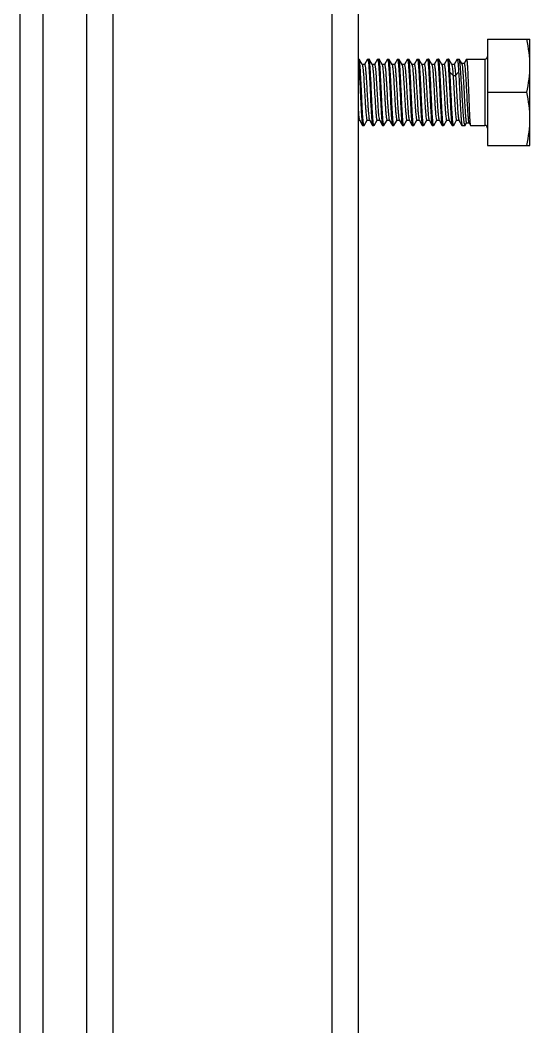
# Model space of a CAD drawing. Extents: x 27938 to 1507990, y 110129 to 923079.
# Drawn here: x 639897 to 640582, y 366981 to 368331 of the extents above; entities that cross this region are included whole.
import ezdxf

# ---------------------------------------------------------------- set-up
doc = ezdxf.new("R2010")
doc.units = 0
doc.header["$LTSCALE"] = 1000
doc.header["$MEASUREMENT"] = 0

msp = doc.modelspace()

# ---------------------------------------------------------------- linework, layer by layer
at = {"linetype": 'Continuous'}
for p, q in [((639897.5, 366000.4), (639897.5, 369014.1)), ((639928.6, 366583.6), (639928.6, 368882.5)), ((639986.5, 368698.5), (639986.5, 365738.8)), ((640022.1, 368698.5), (640022.1, 365738.8)), ((640315.7, 368698.5), (640315.7, 365738.8)), ((640351.3, 368698.5), (640351.3, 365738.8)), ((640524.8, 368305.3), (640524.8, 368162.9)), ((640524.8, 368305.3), (640581.7, 368305.3)), ((640581.7, 368162.9), (640581.7, 368305.3)), ((640351.3, 368278.6), (640352.4, 368278.6)), ((640352.6, 368278.5), (640352.4, 368278.6)), ((640356.7, 368271.2), (640352.6, 368278.5)), ((640359.9, 368271.4), (640356.6, 368271.4)), ((640356.7, 368271.2), (640356.9, 368271)), ((640363.9, 368278.5), (640359.8, 368271.4)), ((640363.9, 368278.5), (640364.1, 368278.6)), ((640364.1, 368278.6), (640365.7, 368278.6)), ((640365.9, 368278.5), (640365.7, 368278.6)), ((640370.1, 368271.2), (640365.9, 368278.5)), ((640373.2, 368271.4), (640370, 368271.4)), ((640377.2, 368278.5), (640373.1, 368271.4)), ((640377.2, 368278.5), (640377.4, 368278.6)), ((640377.4, 368278.6), (640379.1, 368278.6)), ((640379.2, 368278.5), (640379.1, 368278.6)), ((640383.4, 368271.2), (640379.2, 368278.5)), ((640386.6, 368271.4), (640383.3, 368271.4)), ((640383.4, 368271.2), (640383.5, 368271)), ((640390.6, 368278.5), (640386.5, 368271.4)), ((640390.6, 368278.5), (640390.7, 368278.6)), ((640390.7, 368278.6), (640392.4, 368278.6)), ((640392.6, 368278.5), (640392.4, 368278.6)), ((640396.8, 368271.2), (640392.6, 368278.5)), ((640399.9, 368271.4), (640396.7, 368271.4)), ((640396.8, 368271.2), (640396.9, 368271)), ((640403.9, 368278.5), (640399.8, 368271.4)), ((640403.9, 368278.5), (640404.1, 368278.6)), ((640404.1, 368278.6), (640405.8, 368278.6)), ((640405.9, 368278.5), (640405.8, 368278.6)), ((640410.1, 368271.2), (640405.9, 368278.5)), ((640413.3, 368271.4), (640410, 368271.4)), ((640410.1, 368271.2), (640410.2, 368271)), ((640417.3, 368278.5), (640413.2, 368271.4)), ((640417.3, 368278.5), (640417.4, 368278.6)), ((640417.4, 368278.6), (640419.1, 368278.6)), ((640423.5, 368271.2), (640419.3, 368278.5)), ((640426.6, 368271.4), (640423.4, 368271.4)), ((640430.6, 368278.5), (640426.5, 368271.4)), ((640430.6, 368278.5), (640430.8, 368278.6)), ((640430.8, 368278.6), (640432.5, 368278.6)), ((640432.6, 368278.5), (640432.5, 368278.6)), ((640436.8, 368271.2), (640432.6, 368278.5)), ((640440, 368271.4), (640436.7, 368271.4)), ((640436.8, 368271.2), (640436.9, 368271)), ((640444, 368278.5), (640439.8, 368271.4)), ((640444, 368278.5), (640444.1, 368278.6)), ((640444.1, 368278.6), (640445.8, 368278.6)), ((640446, 368278.5), (640445.8, 368278.6)), ((640450.2, 368271.2), (640446, 368278.5)), ((640453.3, 368271.4), (640450.1, 368271.4)), ((640450.2, 368271.2), (640450.3, 368271.1)), ((640457.3, 368278.5), (640453.2, 368271.4)), ((640457.3, 368278.5), (640457.5, 368278.6)), ((640457.5, 368278.6), (640459.1, 368278.6)), ((640459.3, 368278.5), (640459.1, 368278.6)), ((640463.5, 368271.2), (640459.3, 368278.5)), ((640466.6, 368271.4), (640463.4, 368271.4)), ((640463.5, 368271.2), (640463.6, 368271.1)), ((640470.6, 368278.5), (640466.5, 368271.4)), ((640470.6, 368278.5), (640470.8, 368278.6)), ((640470.8, 368278.6), (640472.5, 368278.6)), ((640476.9, 368271.2), (640472.7, 368278.5)), ((640480, 368271.4), (640476.8, 368271.4)), ((640484, 368278.5), (640479.9, 368271.4)), ((640484, 368278.5), (640484.2, 368278.6)), ((640484.2, 368278.6), (640486.7, 368278.6)), ((640486.9, 368278.4), (640486.7, 368278.6)), ((640490.2, 368272.7), (640486.9, 368278.4)), ((640493.4, 368272.9), (640490.1, 368272.9)), ((640496.5, 368278.5), (640493.3, 368272.9)), ((640496.5, 368278.5), (640496.7, 368278.6)), ((640496.7, 368278.6), (640521.2, 368278.6)), ((640521.2, 368278.6), (640521.2, 368189.6)), ((640474.4, 368261.1), (640478.6, 368256.7)), ((640478.6, 368256.7), (640481.9, 368256.7)), ((640481.9, 368256.7), (640486.1, 368261.1)), ((640422.4, 368234.1), (640422.3, 368236.5)), ((640434, 368236.5), (640434.1, 368234.1)), ((640524.8, 368234.1), (640577.7, 368234.1)), ((640351.3, 368196.8), (640353.1, 368196.8)), ((640353, 368197), (640357.2, 368189.8)), ((640357.2, 368189.8), (640357.4, 368189.6)), ((640357.4, 368189.6), (640359.1, 368189.6)), ((640359.2, 368189.8), (640359.1, 368189.6)), ((640359.2, 368189.8), (640363.3, 368196.8)), ((640363.2, 368196.8), (640366.4, 368196.8)), ((640366.3, 368197), (640370.6, 368189.8)), ((640370.6, 368189.8), (640370.7, 368189.6)), ((640370.7, 368189.6), (640372.4, 368189.6)), ((640372.6, 368189.8), (640372.4, 368189.6)), ((640372.6, 368189.8), (640376.7, 368196.8)), ((640376.6, 368196.8), (640379.8, 368196.8)), ((640379.7, 368197), (640383.9, 368189.8)), ((640383.9, 368189.8), (640384.1, 368189.6)), ((640384.1, 368189.6), (640385.7, 368189.6)), ((640385.9, 368189.8), (640385.7, 368189.6)), ((640385.9, 368189.8), (640390, 368196.8)), ((640389.9, 368196.8), (640393.1, 368196.8)), ((640393, 368197), (640397.2, 368189.8)), ((640397.2, 368189.8), (640397.4, 368189.6)), ((640397.4, 368189.6), (640399.1, 368189.6)), ((640399.3, 368189.8), (640399.1, 368189.6)), ((640399.3, 368189.8), (640403.4, 368196.8)), ((640403.3, 368196.8), (640406.5, 368196.8)), ((640406.4, 368197), (640410.6, 368189.8)), ((640410.6, 368189.8), (640410.8, 368189.6)), ((640410.8, 368189.6), (640412.4, 368189.6)), ((640412.6, 368189.8), (640412.4, 368189.6)), ((640412.6, 368189.8), (640416.7, 368196.8)), ((640416.6, 368196.8), (640419.8, 368196.8)), ((640419.7, 368197), (640423.9, 368189.8)), ((640423.9, 368189.8), (640424.1, 368189.6)), ((640424.1, 368189.6), (640425.8, 368189.6)), ((640426, 368189.8), (640425.8, 368189.6)), ((640426, 368189.8), (640430, 368196.8)), ((640429.9, 368196.8), (640433.2, 368196.8)), ((640433.1, 368197), (640437.3, 368189.8)), ((640437.3, 368189.8), (640437.5, 368189.6)), ((640437.5, 368189.6), (640439.1, 368189.6)), ((640439.3, 368189.8), (640439.1, 368189.6)), ((640439.3, 368189.8), (640443.4, 368196.8)), ((640443.3, 368196.8), (640446.5, 368196.8)), ((640446.4, 368197), (640450.6, 368189.8)), ((640450.6, 368189.8), (640450.8, 368189.6)), ((640450.8, 368189.6), (640452.5, 368189.6)), ((640452.6, 368189.8), (640452.5, 368189.6)), ((640452.6, 368189.8), (640456.7, 368196.8)), ((640456.6, 368196.8), (640459.9, 368196.8)), ((640459.8, 368197), (640464, 368189.8)), ((640464, 368189.8), (640464.1, 368189.6)), ((640464.1, 368189.6), (640465.8, 368189.6)), ((640466, 368189.8), (640465.8, 368189.6)), ((640466, 368189.8), (640470.1, 368196.8)), ((640470, 368196.8), (640473.2, 368196.8)), ((640473.1, 368197), (640477.3, 368189.8)), ((640477.3, 368189.8), (640477.5, 368189.6)), ((640477.5, 368189.6), (640479.3, 368189.6)), ((640479.5, 368189.8), (640479.3, 368189.6)), ((640479.5, 368189.8), (640483.4, 368196.6)), ((640483.3, 368196.6), (640486.6, 368196.6)), ((640486.5, 368196.8), (640490.5, 368189.8)), ((640490.5, 368189.8), (640490.7, 368189.6)), ((640490.7, 368189.6), (640494.7, 368189.6)), ((640495, 368189.9), (640494.7, 368189.6)), ((640495, 368189.9), (640496.8, 368193)), ((640496.7, 368193), (640500, 368193)), ((640499.9, 368193.2), (640500, 368193)), ((640500, 368193), (640501.9, 368189.7)), ((640501.9, 368189.7), (640502, 368189.6)), ((640502, 368189.6), (640521.2, 368189.6)), ((640524.8, 368162.9), (640581.7, 368162.9))]:
    msp.add_line(p, q, dxfattribs=at)
for centre, start, end in [((640521.2, 368282.2), 270, 0), ((640521.2, 368186.1), 0, 90)]:
    msp.add_arc(centre, 3.56, start, end, dxfattribs=at)
for points in [[(640581.7, 368269.7), (640581.7, 368281.7), (640580.2, 368293.6), (640577.7, 368305.3)], [(640577.7, 368234.1), (640580.2, 368245.8), (640581.7, 368257.8), (640581.7, 368269.7)], [(640581.7, 368198.5), (640581.7, 368210.5), (640580.2, 368222.4), (640577.7, 368234.1)], [(640577.7, 368162.9), (640580.2, 368174.6), (640581.7, 368186.6), (640581.7, 368198.5)]]:
    msp.add_open_spline(points, degree=3, dxfattribs=at)
for points, knots in [([(640351.3, 368277.1), (640351.6, 368275.1), (640352.1, 368269.8), (640352.7, 368260.2), (640353.4, 368247.9), (640353.8, 368238.9), (640354, 368234.1)], [0, 0, 0, 0, 0.140058, 0.370691, 0.667791, 1, 1, 1, 1]), ([(640355.7, 368234.1), (640355.5, 368239.5), (640355.1, 368247.4), (640354.6, 368257.4), (640354.2, 368263.9), (640353.8, 368269.4), (640353.4, 368273.7), (640353, 368276.5), (640352.8, 368278), (640352.6, 368278.5)], [0, 0, 0, 0, 0.363957, 0.530228, 0.678248, 0.80294, 0.900058, 0.966367, 1, 1, 1, 1]), ([(640356.9, 368271), (640357.1, 368270.4), (640357.3, 368268.9), (640357.7, 368266), (640358.1, 368262), (640358.6, 368254.9), (640359.3, 368244.6), (640359.9, 368233.6), (640360.4, 368224.6), (640360.8, 368218.1), (640361.2, 368212.2), (640361.6, 368207.1), (640362, 368202.9), (640362.3, 368199.8), (640362.7, 368197.9), (640362.9, 368197.1), (640363.1, 368196.8), (640363.2, 368196.8)], [0, 0, 0, 0, 0.023208, 0.06259, 0.116944, 0.184435, 0.349152, 0.534126, 0.626268, 0.713899, 0.79398, 0.86374, 0.920773, 0.963144, 0.989509, 0.996558, 1, 1, 1, 1]), ([(640359.9, 368271.4), (640360, 368271.4), (640360.2, 368271.1), (640360.4, 368270.3), (640360.8, 368268.3), (640361.1, 368265.1), (640361.5, 368260.8), (640361.9, 368255.5), (640362.3, 368249.5), (640362.7, 368242.9), (640363.2, 368233.6), (640363.8, 368224.5), (640364.3, 368215.8), (640364.7, 368210.1), (640365.1, 368205.2), (640365.5, 368201.4), (640365.9, 368198.8), (640366.1, 368197.4), (640366.3, 368197)], [0, 0, 0, 0, 0.003516, 0.010771, 0.037949, 0.081609, 0.140308, 0.211978, 0.294061, 0.383613, 0.477416, 0.664254, 0.750571, 0.827952, 0.893624, 0.945254, 0.981055, 1, 1, 1, 1]), ([(640364.1, 368278.6), (640364.2, 368278.6), (640364.3, 368278.3), (640364.5, 368277.7), (640364.7, 368276.6), (640365, 368274.4), (640365.4, 368270.6), (640365.8, 368265.2), (640366.2, 368258.5), (640366.6, 368250.9), (640367, 368242.7), (640367.3, 368237), (640367.4, 368234.1)], [0, 0, 0, 0, 0.006677, 0.021736, 0.045902, 0.079117, 0.171507, 0.295565, 0.446598, 0.618848, 0.805696, 1, 1, 1, 1]), ([(640369.1, 368234.1), (640368.8, 368239.5), (640368.4, 368247.4), (640367.9, 368257.4), (640367.5, 368263.9), (640367.1, 368269.4), (640366.8, 368273.7), (640366.4, 368276.5), (640366.1, 368278), (640365.9, 368278.5)], [0, 0, 0, 0, 0.363958, 0.530225, 0.678245, 0.80294, 0.90006, 0.966367, 1, 1, 1, 1]), ([(640370.1, 368271.2), (640370.2, 368271), (640370.4, 368270.3), (640370.8, 368268.2), (640371.2, 368264.2), (640371.8, 368258.1), (640372.3, 368250.5), (640372.8, 368241.9), (640373.5, 368229.9), (640374, 368220.8), (640374.4, 368214.9)], [0, 0, 0, 0, 0.014139, 0.038106, 0.114569, 0.22512, 0.362916, 0.519336, 0.684562, 1, 1, 1, 1]), ([(640373.2, 368271.4), (640373.4, 368271.4), (640373.6, 368270.8), (640373.8, 368270), (640374.1, 368268.3), (640374.4, 368266.2), (640374.6, 368263.4), (640375, 368258.8), (640375.5, 368252.1), (640376, 368243.2), (640376.6, 368233.6), (640377.1, 368224.2), (640377.5, 368217.9), (640377.7, 368214.9)], [0, 0, 0, 0, 0.007549, 0.025288, 0.053782, 0.092698, 0.14142, 0.199125, 0.337396, 0.498012, 0.669894, 0.841157, 1, 1, 1, 1]), ([(640377.4, 368278.6), (640377.5, 368278.6), (640377.7, 368278.3), (640377.8, 368277.7), (640378.1, 368276.6), (640378.4, 368274.4), (640378.7, 368270.6), (640379.1, 368265.2), (640379.5, 368258.5), (640379.9, 368250.9), (640380.3, 368242.7), (640380.6, 368237), (640380.7, 368234.1)], [0, 0, 0, 0, 0.006686, 0.021758, 0.045933, 0.079154, 0.171555, 0.295617, 0.446646, 0.618881, 0.805711, 1, 1, 1, 1]), ([(640382.4, 368234.1), (640382.1, 368239.5), (640381.8, 368247.4), (640381.2, 368257.4), (640380.9, 368263.9), (640380.5, 368269.4), (640380.1, 368273.7), (640379.7, 368276.5), (640379.5, 368278), (640379.2, 368278.5)], [0, 0, 0, 0, 0.363963, 0.530225, 0.678242, 0.802937, 0.90006, 0.966368, 1, 1, 1, 1]), ([(640383.5, 368271), (640383.8, 368270.5), (640384, 368268.9), (640384.4, 368266.1), (640384.8, 368262.1), (640385.3, 368255), (640386, 368244.7), (640386.6, 368233.7), (640387.1, 368224.6), (640387.5, 368218.2), (640387.9, 368212.3), (640388.3, 368207.1), (640388.7, 368202.9), (640389, 368199.8), (640389.4, 368197.9), (640389.6, 368197.1), (640389.8, 368196.8), (640389.9, 368196.8)], [0, 0, 0, 0, 0.022931, 0.062083, 0.116262, 0.183637, 0.34829, 0.533386, 0.625634, 0.713389, 0.793599, 0.863481, 0.920621, 0.963074, 0.989491, 0.996553, 1, 1, 1, 1]), ([(640386.6, 368271.4), (640386.7, 368271.4), (640386.9, 368271.1), (640387.1, 368270.3), (640387.5, 368268.3), (640387.8, 368265.1), (640388.2, 368260.8), (640388.6, 368255.5), (640389, 368249.5), (640389.4, 368242.9), (640389.9, 368233.6), (640390.4, 368224.5), (640391, 368215.8), (640391.4, 368210.1), (640391.8, 368205.2), (640392.1, 368201.4), (640392.5, 368198.8), (640392.8, 368197.4), (640393, 368197)], [0, 0, 0, 0, 0.003516, 0.010771, 0.037949, 0.081609, 0.140308, 0.211978, 0.294061, 0.383613, 0.477416, 0.664254, 0.750571, 0.827952, 0.893624, 0.945254, 0.981055, 1, 1, 1, 1]), ([(640390.7, 368278.6), (640390.8, 368278.6), (640391, 368278.3), (640391.2, 368277.7), (640391.4, 368276.6), (640391.7, 368274.4), (640392.1, 368270.6), (640392.5, 368265.2), (640392.9, 368258.5), (640393.3, 368250.9), (640393.7, 368242.7), (640393.9, 368237), (640394.1, 368234.1)], [0, 0, 0, 0, 0.006697, 0.021779, 0.045964, 0.079195, 0.171609, 0.295674, 0.446694, 0.618911, 0.805729, 1, 1, 1, 1]), ([(640395.8, 368234.1), (640395.5, 368239.5), (640395.1, 368247.4), (640394.6, 368257.4), (640394.2, 368263.9), (640393.8, 368269.4), (640393.5, 368273.7), (640393.1, 368276.5), (640392.8, 368278), (640392.6, 368278.5)], [0, 0, 0, 0, 0.363962, 0.530226, 0.678239, 0.802933, 0.900057, 0.966368, 1, 1, 1, 1]), ([(640396.9, 368271), (640397.1, 368270.5), (640397.4, 368269), (640397.7, 368266.1), (640398.1, 368262.1), (640398.7, 368255), (640399.3, 368244.7), (640399.9, 368233.7), (640400.5, 368224.6), (640400.8, 368218.2), (640401.2, 368212.3), (640401.6, 368207.1), (640402, 368202.9), (640402.4, 368199.8), (640402.7, 368197.9), (640403, 368197.1), (640403.2, 368196.8), (640403.3, 368196.8)], [0, 0, 0, 0, 0.022792, 0.061828, 0.11592, 0.183237, 0.347858, 0.533014, 0.625317, 0.713133, 0.793408, 0.863351, 0.920544, 0.963039, 0.989482, 0.996551, 1, 1, 1, 1]), ([(640399.9, 368271.4), (640400, 368271.4), (640400.2, 368271.1), (640400.5, 368270.3), (640400.8, 368268.3), (640401.2, 368265.1), (640401.6, 368260.8), (640402, 368255.5), (640402.4, 368249.5), (640402.8, 368242.9), (640403.3, 368233.6), (640403.8, 368224.5), (640404.3, 368215.8), (640404.7, 368210.1), (640405.1, 368205.2), (640405.5, 368201.4), (640405.9, 368198.8), (640406.1, 368197.4), (640406.4, 368197)], [0, 0, 0, 0, 0.003516, 0.010771, 0.037949, 0.081609, 0.140308, 0.211978, 0.294061, 0.383613, 0.477416, 0.664254, 0.750571, 0.827952, 0.893624, 0.945254, 0.981055, 1, 1, 1, 1]), ([(640404.1, 368278.6), (640404.2, 368278.6), (640404.4, 368278.3), (640404.5, 368277.7), (640404.8, 368276.6), (640405, 368274.4), (640405.4, 368270.6), (640405.8, 368265.2), (640406.2, 368258.5), (640406.6, 368250.9), (640407, 368242.7), (640407.3, 368237), (640407.4, 368234.1)], [0, 0, 0, 0, 0.006676, 0.021733, 0.045899, 0.079113, 0.171508, 0.295569, 0.446596, 0.61884, 0.805693, 1, 1, 1, 1]), ([(640409.1, 368234.1), (640408.8, 368239.5), (640408.5, 368247.4), (640407.9, 368257.4), (640407.6, 368263.9), (640407.2, 368269.4), (640406.8, 368273.7), (640406.4, 368276.5), (640406.2, 368278), (640405.9, 368278.5)], [0, 0, 0, 0, 0.363961, 0.530225, 0.678245, 0.802939, 0.90006, 0.966367, 1, 1, 1, 1]), ([(640410.2, 368271), (640410.4, 368270.5), (640410.7, 368269), (640411.1, 368266.1), (640411.5, 368262.2), (640412, 368255.1), (640412.7, 368244.7), (640413.3, 368233.8), (640413.8, 368224.7), (640414.2, 368218.2), (640414.6, 368212.3), (640415, 368207.2), (640415.4, 368202.9), (640415.7, 368199.8), (640416.1, 368197.9), (640416.3, 368197.1), (640416.5, 368196.8), (640416.6, 368196.8)], [0, 0, 0, 0, 0.022654, 0.061574, 0.115578, 0.182837, 0.347426, 0.532643, 0.624999, 0.712877, 0.793216, 0.863221, 0.920468, 0.963004, 0.989473, 0.996549, 1, 1, 1, 1]), ([(640413.3, 368271.4), (640413.3, 368271.4), (640413.5, 368271.1), (640413.8, 368270.3), (640414.2, 368268.3), (640414.5, 368265.1), (640414.9, 368260.8), (640415.3, 368255.5), (640415.7, 368249.5), (640416.1, 368242.9), (640416.6, 368233.6), (640417.1, 368224.5), (640417.7, 368215.8), (640418.1, 368210.1), (640418.5, 368205.2), (640418.8, 368201.4), (640419.2, 368198.8), (640419.5, 368197.4), (640419.7, 368197)], [0, 0, 0, 0, 0.003516, 0.010772, 0.037949, 0.081609, 0.140308, 0.211978, 0.294061, 0.383612, 0.477416, 0.664254, 0.750571, 0.827952, 0.893624, 0.945254, 0.981055, 1, 1, 1, 1]), ([(640417.4, 368278.6), (640417.5, 368278.6), (640417.7, 368278.3), (640417.9, 368277.7), (640418.1, 368276.6), (640418.4, 368274.4), (640418.7, 368270.6), (640419.1, 368265.2), (640419.5, 368258.5), (640420, 368250.9), (640420.4, 368242.7), (640420.6, 368237), (640420.8, 368234.1)], [0, 0, 0, 0, 0.006689, 0.021763, 0.04594, 0.079164, 0.171568, 0.295631, 0.446657, 0.618886, 0.805714, 1, 1, 1, 1]), ([(640419.3, 368278.5), (640419.3, 368278.5), (640419.2, 368278.6), (640419.1, 368278.6), (640419.1, 368278.6)], [0, 0, 0, 0, 0.600612, 1, 1, 1, 1]), ([(640422.3, 368236.5), (640422.1, 368241.7), (640421.7, 368249.2), (640421.2, 368258.7), (640420.8, 368264.8), (640420.5, 368269.9), (640420.1, 368274), (640419.7, 368276.6), (640419.5, 368278.1), (640419.3, 368278.5)], [0, 0, 0, 0, 0.367266, 0.533405, 0.680662, 0.804347, 0.900563, 0.966339, 1, 1, 1, 1]), ([(640423.5, 368271.2), (640423.7, 368270.9), (640423.9, 368269.6), (640424.3, 368267.3), (640424.6, 368263.9), (640425, 368259.6), (640425.4, 368254.5), (640425.9, 368246.6), (640426.2, 368240.4), (640426.5, 368236.2)], [0, 0, 0, 0, 0.036414, 0.10397, 0.201071, 0.324823, 0.471425, 0.636308, 1, 1, 1, 1]), ([(640426.6, 368271.4), (640426.7, 368271.4), (640426.9, 368271.2), (640427.2, 368270.3), (640427.5, 368268.3), (640427.9, 368265.2), (640428.3, 368260.9), (640428.6, 368255.6), (640429.2, 368247.3), (640429.6, 368240.7), (640429.8, 368236.2)], [0, 0, 0, 0, 0.007368, 0.022553, 0.07941, 0.170757, 0.293599, 0.443643, 0.615565, 1, 1, 1, 1]), ([(640430.8, 368278.6), (640430.9, 368278.6), (640431.1, 368278.3), (640431.2, 368277.7), (640431.4, 368276.7), (640431.7, 368274.7), (640432, 368271.2), (640432.4, 368266.1), (640432.8, 368259.8), (640433.2, 368252.6), (640433.6, 368244.7), (640433.9, 368239.3), (640434, 368236.5)], [0, 0, 0, 0, 0.006689, 0.021571, 0.045424, 0.078208, 0.169526, 0.292465, 0.442701, 0.6149, 0.802905, 1, 1, 1, 1]), ([(640435.8, 368234.1), (640435.5, 368239.5), (640435.2, 368247.4), (640434.6, 368257.4), (640434.2, 368263.9), (640433.9, 368269.4), (640433.5, 368273.7), (640433.1, 368276.5), (640432.9, 368278), (640432.6, 368278.5)], [0, 0, 0, 0, 0.363957, 0.530226, 0.678247, 0.80294, 0.900059, 0.966367, 1, 1, 1, 1]), ([(640436.9, 368271), (640437.1, 368270.5), (640437.4, 368269), (640437.8, 368266.2), (640438.1, 368262.2), (640438.7, 368255.2), (640439.3, 368244.8), (640440, 368233.8), (640440.5, 368224.7), (640440.9, 368218.3), (640441.3, 368212.3), (640441.7, 368207.2), (640442, 368203), (640442.4, 368199.9), (640442.8, 368197.9), (640443, 368197.1), (640443.2, 368196.8), (640443.3, 368196.8)], [0, 0, 0, 0, 0.022376, 0.061065, 0.114893, 0.182035, 0.346559, 0.531898, 0.624361, 0.712364, 0.792832, 0.86296, 0.920314, 0.962934, 0.989455, 0.996544, 1, 1, 1, 1]), ([(640440, 368271.4), (640440, 368271.4), (640440.2, 368271.1), (640440.5, 368270.3), (640440.9, 368268.3), (640441.2, 368265.1), (640441.6, 368260.8), (640442, 368255.5), (640442.4, 368249.5), (640442.8, 368242.9), (640443.3, 368233.6), (640443.8, 368224.5), (640444.4, 368215.8), (640444.8, 368210.1), (640445.2, 368205.2), (640445.5, 368201.4), (640445.9, 368198.8), (640446.2, 368197.4), (640446.4, 368197)], [0, 0, 0, 0, 0.003515, 0.010772, 0.037949, 0.081609, 0.140308, 0.211978, 0.294061, 0.383612, 0.477416, 0.664253, 0.750571, 0.827952, 0.893624, 0.945254, 0.981055, 1, 1, 1, 1]), ([(640444.1, 368278.6), (640444.2, 368278.6), (640444.4, 368278.3), (640444.6, 368277.7), (640444.8, 368276.6), (640445.1, 368274.4), (640445.4, 368270.6), (640445.8, 368265.2), (640446.2, 368258.5), (640446.6, 368250.9), (640447.1, 368242.7), (640447.3, 368237), (640447.5, 368234.1)], [0, 0, 0, 0, 0.00668, 0.021743, 0.045911, 0.079128, 0.171521, 0.29558, 0.446613, 0.618858, 0.805701, 1, 1, 1, 1]), ([(640449.1, 368234.1), (640448.9, 368239.5), (640448.5, 368247.4), (640448, 368257.4), (640447.6, 368263.9), (640447.2, 368269.4), (640446.9, 368273.7), (640446.4, 368276.5), (640446.2, 368278), (640446, 368278.5)], [0, 0, 0, 0, 0.363959, 0.530225, 0.678245, 0.80294, 0.900061, 0.966367, 1, 1, 1, 1]), ([(640450.3, 368271.1), (640450.5, 368270.5), (640450.7, 368269), (640451.1, 368266.2), (640451.5, 368262.3), (640452.1, 368255.2), (640452.7, 368244.8), (640453.3, 368233.8), (640453.8, 368224.8), (640454.2, 368218.3), (640454.6, 368212.3), (640455, 368207.2), (640455.4, 368203), (640455.7, 368199.9), (640456.1, 368197.9), (640456.4, 368197.1), (640456.5, 368196.8), (640456.6, 368196.8)], [0, 0, 0, 0, 0.022237, 0.060809, 0.11455, 0.181633, 0.346125, 0.531524, 0.624042, 0.712107, 0.792639, 0.862829, 0.920237, 0.962898, 0.989446, 0.996542, 1, 1, 1, 1]), ([(640453.3, 368271.4), (640453.4, 368271.4), (640453.6, 368271.1), (640453.8, 368270.3), (640454.2, 368268.3), (640454.6, 368265.1), (640455, 368260.8), (640455.3, 368255.5), (640455.7, 368249.5), (640456.1, 368242.9), (640456.7, 368233.6), (640457.2, 368224.5), (640457.7, 368215.8), (640458.1, 368210.1), (640458.5, 368205.2), (640458.9, 368201.4), (640459.3, 368198.8), (640459.5, 368197.4), (640459.8, 368197)], [0, 0, 0, 0, 0.003515, 0.010772, 0.037949, 0.081609, 0.140308, 0.211978, 0.294061, 0.383612, 0.477415, 0.664253, 0.750571, 0.827952, 0.893624, 0.945254, 0.981055, 1, 1, 1, 1]), ([(640457.5, 368278.6), (640457.6, 368278.6), (640457.8, 368278.3), (640457.9, 368277.7), (640458.1, 368276.6), (640458.4, 368274.4), (640458.8, 368270.6), (640459.2, 368265.2), (640459.6, 368258.5), (640460, 368250.9), (640460.4, 368242.7), (640460.7, 368237), (640460.8, 368234.1)], [0, 0, 0, 0, 0.006689, 0.021764, 0.045941, 0.079165, 0.171569, 0.295632, 0.446659, 0.618889, 0.805716, 1, 1, 1, 1]), ([(640462.5, 368234.1), (640462.2, 368239.5), (640461.9, 368247.4), (640461.3, 368257.4), (640460.9, 368263.9), (640460.5, 368269.4), (640460.2, 368273.7), (640459.8, 368276.5), (640459.6, 368278), (640459.3, 368278.5)], [0, 0, 0, 0, 0.363963, 0.530225, 0.678242, 0.802937, 0.90006, 0.966368, 1, 1, 1, 1]), ([(640463.6, 368271.1), (640463.8, 368270.6), (640464.1, 368269.1), (640464.5, 368266.2), (640464.8, 368262.3), (640465.4, 368255.2), (640466, 368244.9), (640466.7, 368233.9), (640467.2, 368224.8), (640467.6, 368218.3), (640468, 368212.4), (640468.3, 368207.2), (640468.7, 368203), (640469.1, 368199.9), (640469.4, 368197.9), (640469.7, 368197.1), (640469.9, 368196.8), (640470, 368196.8)], [0, 0, 0, 0, 0.022098, 0.060554, 0.114206, 0.18123, 0.34569, 0.53115, 0.623722, 0.711849, 0.792446, 0.862698, 0.92016, 0.962863, 0.989437, 0.99654, 1, 1, 1, 1]), ([(640466.6, 368271.4), (640466.7, 368271.4), (640466.9, 368271.1), (640467.2, 368270.3), (640467.5, 368268.3), (640467.9, 368265.1), (640468.3, 368260.8), (640468.7, 368255.5), (640469.1, 368249.5), (640469.5, 368242.9), (640470, 368233.6), (640470.5, 368224.5), (640471.1, 368215.8), (640471.5, 368210.1), (640471.9, 368205.2), (640472.2, 368201.4), (640472.6, 368198.8), (640472.9, 368197.4), (640473.1, 368197)], [0, 0, 0, 0, 0.003515, 0.010772, 0.037949, 0.081609, 0.140308, 0.211978, 0.294061, 0.383612, 0.477415, 0.664253, 0.750571, 0.827952, 0.893624, 0.945254, 0.981055, 1, 1, 1, 1]), ([(640470.8, 368278.6), (640470.9, 368278.6), (640471.1, 368278.3), (640471.3, 368277.7), (640471.5, 368276.6), (640471.8, 368274.4), (640472.1, 368270.6), (640472.5, 368265.2), (640472.9, 368258.5), (640473.3, 368250.9), (640473.7, 368242.7), (640474, 368237), (640474.2, 368234.1)], [0, 0, 0, 0, 0.006697, 0.021779, 0.045964, 0.079194, 0.171609, 0.295674, 0.446694, 0.618911, 0.805729, 1, 1, 1, 1]), ([(640472.7, 368278.5), (640472.6, 368278.5), (640472.6, 368278.6), (640472.5, 368278.6), (640472.5, 368278.6)], [0, 0, 0, 0, 0.600476, 1, 1, 1, 1]), ([(640474.4, 368261.1), (640474.3, 368263.3), (640474.1, 368267.3), (640473.6, 368272.6), (640473.3, 368275.9), (640472.9, 368277.7), (640472.8, 368278.3), (640472.7, 368278.5)], [0, 0, 0, 0, 0.387446, 0.690986, 0.897716, 0.962073, 1, 1, 1, 1]), ([(640476.9, 368271.2), (640477.1, 368270.8), (640477.4, 368269.2), (640477.8, 368266.2), (640478.2, 368261.9), (640478.5, 368258.6), (640478.6, 368256.7)], [0, 0, 0, 0, 0.108395, 0.316903, 0.618184, 1, 1, 1, 1]), ([(640480, 368271.4), (640480.1, 368271.4), (640480.3, 368271), (640480.5, 368270.3), (640480.8, 368269.1), (640481.1, 368266.6), (640481.5, 368262.4), (640481.8, 368258.8), (640481.9, 368256.7)], [0, 0, 0, 0, 0.023235, 0.075178, 0.15823, 0.271917, 0.585415, 1, 1, 1, 1]), ([(640484.2, 368278.6), (640484.3, 368278.6), (640484.5, 368278.1), (640484.7, 368277.3), (640484.9, 368275.8), (640485.2, 368273.8), (640485.4, 368271.3), (640485.8, 368267), (640486, 368263.5), (640486.1, 368261.1)], [0, 0, 0, 0, 0.021546, 0.072917, 0.155846, 0.269667, 0.412995, 0.584026, 1, 1, 1, 1]), ([(640490.6, 368234.1), (640490.3, 368239.5), (640489.9, 368247.3), (640489.2, 368257.2), (640488.8, 368263.7), (640488.3, 368269.2), (640487.9, 368273.5), (640487.5, 368276.4), (640487.2, 368278), (640486.9, 368278.4)], [0, 0, 0, 0, 0.361155, 0.526427, 0.673911, 0.798642, 0.896457, 0.964179, 1, 1, 1, 1]), ([(640490.2, 368272.7), (640490.5, 368272.3), (640490.7, 368270.8), (640491.2, 368268), (640491.5, 368263.8), (640491.9, 368258.6), (640492.3, 368252.4), (640492.9, 368243), (640493.4, 368233.1), (640493.9, 368223.2), (640494.3, 368216.2), (640494.7, 368209.8), (640495.1, 368204.2), (640495.5, 368199.6), (640495.8, 368196.2), (640496.2, 368194.2), (640496.4, 368193.3), (640496.6, 368193), (640496.7, 368193)], [0, 0, 0, 0, 0.018844, 0.055045, 0.107437, 0.174076, 0.252464, 0.339678, 0.527511, 0.621285, 0.710453, 0.791854, 0.862644, 0.920393, 0.963178, 0.989688, 0.996707, 1, 1, 1, 1]), ([(640493.4, 368272.9), (640493.5, 368272.9), (640493.7, 368272.6), (640493.8, 368272.1), (640494, 368271.1), (640494.3, 368269.2), (640494.7, 368266), (640495.1, 368261.2), (640495.5, 368255.5), (640495.9, 368248.9), (640496.3, 368241.7), (640496.8, 368231.8), (640497.3, 368222.1), (640497.9, 368212.8), (640498.2, 368206.7), (640498.6, 368201.7), (640499, 368197.7), (640499.4, 368195), (640499.6, 368193.6), (640499.9, 368193.2)], [0, 0, 0, 0, 0.003488, 0.010904, 0.022688, 0.038824, 0.083607, 0.143647, 0.216697, 0.300025, 0.390537, 0.484902, 0.671459, 0.756962, 0.833182, 0.897479, 0.947675, 0.982144, 1, 1, 1, 1]), ([(640496.7, 368278.6), (640496.7, 368278.6), (640496.9, 368278.2), (640497, 368277.7), (640497.2, 368276.6), (640497.5, 368274.4), (640497.8, 368270.6), (640498.1, 368265.2), (640498.4, 368258.5), (640498.7, 368250.9), (640499.1, 368242.7), (640499.3, 368237), (640499.4, 368234.1)], [0, 0, 0, 0, 0.006203, 0.021073, 0.045141, 0.078305, 0.170688, 0.294821, 0.44599, 0.618417, 0.805472, 1, 1, 1, 1]), ([(640475.8, 368234.1), (640475.7, 368236.5), (640475.3, 368245.5), (640474.8, 368254.5), (640474.4, 368261.1)], [0, 0, 0, 0, 0.2673, 1, 1, 1, 1]), ([(640478.6, 368256.7), (640478.8, 368253.7), (640479.2, 368247.3), (640479.8, 368237.5), (640480.4, 368227.4), (640480.9, 368217.8), (640481.4, 368210.5), (640481.8, 368205.4), (640482.1, 368202.4), (640482.4, 368200), (640482.7, 368198.2), (640482.9, 368197.2), (640483.2, 368196.6), (640483.3, 368196.6)], [0, 0, 0, 0, 0.15003, 0.317321, 0.489066, 0.652114, 0.794019, 0.853588, 0.904016, 0.944371, 0.97394, 0.992316, 1, 1, 1, 1]), ([(640481.9, 368256.7), (640482.4, 368250.6), (640482.9, 368241.2), (640483.6, 368228.7), (640484.2, 368219.4), (640484.7, 368211.1), (640485.2, 368205.1), (640485.6, 368201.3), (640485.9, 368199.2), (640486.1, 368197.8), (640486.3, 368197), (640486.5, 368196.8)], [0, 0, 0, 0, 0.303539, 0.468638, 0.62733, 0.768529, 0.882427, 0.926602, 0.961222, 0.985757, 1, 1, 1, 1]), ([(640486.1, 368261.1), (640486.2, 368259), (640486.7, 368250.1), (640487.2, 368241.1), (640487.5, 368234.1)], [0, 0, 0, 0, 0.22604, 1, 1, 1, 1]), ([(640354, 368234.1), (640354.3, 368228.7), (640354.7, 368220.9), (640355.2, 368210.8), (640355.6, 368204.3), (640356, 368198.9), (640356.3, 368194.6), (640356.7, 368191.7), (640357, 368190.2), (640357.2, 368189.8)], [0, 0, 0, 0, 0.364017, 0.530302, 0.678331, 0.803024, 0.900132, 0.966412, 1, 1, 1, 1]), ([(640359.1, 368189.6), (640359, 368189.6), (640358.8, 368190), (640358.6, 368190.6), (640358.4, 368191.7), (640358.1, 368193.9), (640357.7, 368197.6), (640357.3, 368203.1), (640356.9, 368209.7), (640356.5, 368217.3), (640356.1, 368225.6), (640355.9, 368231.2), (640355.7, 368234.1)], [0, 0, 0, 0, 0.006682, 0.021748, 0.045918, 0.079135, 0.171528, 0.295585, 0.446611, 0.618853, 0.805701, 1, 1, 1, 1]), ([(640367.4, 368234.1), (640367.6, 368228.7), (640368, 368220.9), (640368.6, 368210.8), (640368.9, 368204.3), (640369.3, 368198.9), (640369.7, 368194.6), (640370.1, 368191.7), (640370.3, 368190.2), (640370.6, 368189.8)], [0, 0, 0, 0, 0.364034, 0.530327, 0.678354, 0.803043, 0.900143, 0.966415, 1, 1, 1, 1]), ([(640370.2, 368211.2), (640370.1, 368213), (640369.7, 368220.6), (640369.3, 368228.3), (640369.1, 368234.1)], [0, 0, 0, 0, 0.233581, 1, 1, 1, 1]), ([(640380.7, 368234.1), (640380.8, 368232.1), (640381.2, 368224.5), (640381.6, 368216.8), (640381.9, 368211.2)], [0, 0, 0, 0, 0.261816, 1, 1, 1, 1]), ([(640385.7, 368189.6), (640385.6, 368189.6), (640385.4, 368190), (640385.3, 368190.6), (640385.1, 368191.7), (640384.8, 368193.9), (640384.4, 368197.6), (640384, 368203.1), (640383.6, 368209.7), (640383.2, 368217.3), (640382.8, 368225.6), (640382.5, 368231.2), (640382.4, 368234.1)], [0, 0, 0, 0, 0.006692, 0.02177, 0.045951, 0.079177, 0.171585, 0.295649, 0.446674, 0.618898, 0.805721, 1, 1, 1, 1]), ([(640394.1, 368234.1), (640394.3, 368228.7), (640394.7, 368220.9), (640395.2, 368210.8), (640395.6, 368204.3), (640396, 368198.9), (640396.4, 368194.6), (640396.8, 368191.7), (640397, 368190.2), (640397.2, 368189.8)], [0, 0, 0, 0, 0.364024, 0.530311, 0.678341, 0.803035, 0.90014, 0.966414, 1, 1, 1, 1]), ([(640399.1, 368189.6), (640399, 368189.6), (640398.8, 368190), (640398.6, 368190.6), (640398.4, 368191.7), (640398.1, 368193.9), (640397.8, 368197.6), (640397.4, 368203.1), (640397, 368209.7), (640396.6, 368217.3), (640396.2, 368225.6), (640395.9, 368231.2), (640395.8, 368234.1)], [0, 0, 0, 0, 0.006683, 0.021749, 0.045921, 0.079139, 0.171536, 0.295597, 0.446627, 0.618868, 0.805705, 1, 1, 1, 1]), ([(640407.4, 368234.1), (640407.7, 368228.7), (640408.1, 368220.9), (640408.6, 368210.8), (640409, 368204.3), (640409.4, 368198.9), (640409.7, 368194.6), (640410.1, 368191.7), (640410.3, 368190.2), (640410.6, 368189.8)], [0, 0, 0, 0, 0.364021, 0.530312, 0.678344, 0.803036, 0.900139, 0.966413, 1, 1, 1, 1]), ([(640412.4, 368189.6), (640412.3, 368189.6), (640412.1, 368190), (640412, 368190.6), (640411.8, 368191.7), (640411.5, 368193.9), (640411.1, 368197.6), (640410.7, 368203.1), (640410.3, 368209.7), (640409.9, 368217.3), (640409.5, 368225.6), (640409.2, 368231.2), (640409.1, 368234.1)], [0, 0, 0, 0, 0.006673, 0.021728, 0.04589, 0.079102, 0.171488, 0.295544, 0.446579, 0.618833, 0.80569, 1, 1, 1, 1]), ([(640420.8, 368234.1), (640421, 368228.7), (640421.4, 368220.9), (640421.9, 368210.8), (640422.3, 368204.3), (640422.7, 368198.9), (640423.1, 368194.6), (640423.5, 368191.7), (640423.7, 368190.2), (640423.9, 368189.8)], [0, 0, 0, 0, 0.364022, 0.530315, 0.678347, 0.803036, 0.900137, 0.966413, 1, 1, 1, 1]), ([(640425.8, 368189.6), (640425.7, 368189.6), (640425.5, 368190), (640425.3, 368190.6), (640425.1, 368191.7), (640424.8, 368193.9), (640424.5, 368197.6), (640424.1, 368203.1), (640423.7, 368209.7), (640423.3, 368217.3), (640422.9, 368225.6), (640422.6, 368231.2), (640422.4, 368234.1)], [0, 0, 0, 0, 0.006671, 0.021725, 0.045886, 0.079098, 0.171491, 0.295553, 0.446588, 0.618835, 0.805687, 1, 1, 1, 1]), ([(640426.5, 368236.2), (640426.6, 368233.6), (640426.9, 368228.7), (640427.3, 368221.5), (640427.8, 368214.8), (640428.2, 368208.8), (640428.6, 368204), (640429, 368200.7), (640429.3, 368198.7), (640429.5, 368197.7), (640429.6, 368197.2), (640429.8, 368196.8), (640429.9, 368196.8)], [0, 0, 0, 0, 0.191103, 0.376469, 0.548513, 0.700189, 0.825314, 0.918839, 0.952565, 0.977198, 0.992701, 1, 1, 1, 1]), ([(640429.8, 368236.2), (640430.1, 368231.5), (640430.5, 368224.6), (640431, 368215.9), (640431.4, 368210.1), (640431.8, 368205.3), (640432.2, 368201.4), (640432.6, 368198.8), (640432.8, 368197.4), (640433.1, 368197)], [0, 0, 0, 0, 0.357179, 0.522363, 0.670515, 0.796289, 0.895183, 0.963748, 1, 1, 1, 1]), ([(640434.1, 368234.1), (640434.4, 368228.7), (640434.8, 368220.9), (640435.3, 368210.8), (640435.7, 368204.3), (640436.1, 368198.9), (640436.4, 368194.6), (640436.8, 368191.7), (640437, 368190.2), (640437.3, 368189.8)], [0, 0, 0, 0, 0.364016, 0.530299, 0.678328, 0.803022, 0.900132, 0.966412, 1, 1, 1, 1]), ([(640439.1, 368189.6), (640439, 368189.6), (640438.8, 368190), (640438.7, 368190.6), (640438.5, 368191.7), (640438.2, 368193.9), (640437.8, 368197.6), (640437.4, 368203.1), (640437, 368209.7), (640436.6, 368217.3), (640436.2, 368225.6), (640435.9, 368231.2), (640435.8, 368234.1)], [0, 0, 0, 0, 0.006683, 0.021751, 0.045922, 0.07914, 0.171535, 0.295594, 0.446618, 0.618857, 0.805703, 1, 1, 1, 1]), ([(640447.5, 368234.1), (640447.7, 368228.7), (640448.1, 368220.9), (640448.6, 368210.8), (640449, 368204.3), (640449.4, 368198.9), (640449.7, 368194.6), (640450.2, 368191.7), (640450.4, 368190.2), (640450.6, 368189.8)], [0, 0, 0, 0, 0.364034, 0.530325, 0.678352, 0.803041, 0.900142, 0.966414, 1, 1, 1, 1]), ([(640452.5, 368189.6), (640452.4, 368189.6), (640452.2, 368190), (640452, 368190.6), (640451.8, 368191.7), (640451.5, 368193.9), (640451.2, 368197.6), (640450.8, 368203.1), (640450.4, 368209.7), (640450, 368217.3), (640449.5, 368225.6), (640449.3, 368231.2), (640449.1, 368234.1)], [0, 0, 0, 0, 0.006696, 0.021778, 0.045963, 0.079194, 0.171608, 0.295673, 0.446692, 0.618909, 0.805729, 1, 1, 1, 1]), ([(640460.8, 368234.1), (640461.1, 368228.7), (640461.4, 368220.9), (640462, 368210.8), (640462.4, 368204.3), (640462.7, 368198.9), (640463.1, 368194.6), (640463.5, 368191.7), (640463.7, 368190.2), (640464, 368189.8)], [0, 0, 0, 0, 0.364027, 0.530312, 0.678339, 0.803032, 0.900139, 0.966415, 1, 1, 1, 1]), ([(640465.8, 368189.6), (640465.7, 368189.6), (640465.5, 368190), (640465.4, 368190.6), (640465.2, 368191.7), (640464.9, 368193.9), (640464.5, 368197.6), (640464.1, 368203.1), (640463.7, 368209.7), (640463.3, 368217.3), (640462.9, 368225.6), (640462.6, 368231.2), (640462.5, 368234.1)], [0, 0, 0, 0, 0.006693, 0.021771, 0.045952, 0.079179, 0.171588, 0.295652, 0.446676, 0.6189, 0.805722, 1, 1, 1, 1]), ([(640474.2, 368234.1), (640474.4, 368228.7), (640474.8, 368220.9), (640475.3, 368210.8), (640475.7, 368204.3), (640476.1, 368198.9), (640476.4, 368194.6), (640476.9, 368191.7), (640477.1, 368190.2), (640477.3, 368189.8)], [0, 0, 0, 0, 0.364025, 0.530311, 0.678341, 0.803035, 0.90014, 0.966414, 1, 1, 1, 1]), ([(640479.3, 368189.6), (640479.2, 368189.6), (640479, 368190), (640478.8, 368190.6), (640478.6, 368191.7), (640478.3, 368193.9), (640477.9, 368197.6), (640477.5, 368203.1), (640477.1, 368209.7), (640476.7, 368217.3), (640476.3, 368225.6), (640476, 368231.2), (640475.8, 368234.1)], [0, 0, 0, 0, 0.006868, 0.022, 0.046199, 0.079427, 0.17181, 0.295831, 0.44681, 0.618994, 0.805771, 1, 1, 1, 1]), ([(640487.5, 368234.1), (640487.7, 368228.7), (640488.1, 368220.8), (640488.6, 368210.8), (640489, 368204.3), (640489.4, 368198.8), (640489.7, 368194.5), (640490.1, 368191.7), (640490.3, 368190.2), (640490.5, 368189.8)], [0, 0, 0, 0, 0.365079, 0.53175, 0.679987, 0.804667, 0.901508, 0.967249, 1, 1, 1, 1]), ([(640494.7, 368189.6), (640494.6, 368189.6), (640494.4, 368190), (640494, 368191.1), (640493.6, 368193.6), (640493.1, 368197.6), (640492.6, 368203.1), (640492.1, 368209.7), (640491.6, 368217.3), (640491.1, 368225.6), (640490.8, 368231.2), (640490.6, 368234.1)], [0, 0, 0, 0, 0.007547, 0.022985, 0.080637, 0.173055, 0.296975, 0.447746, 0.61965, 0.806111, 1, 1, 1, 1]), ([(640499.4, 368234.1), (640499.6, 368228.7), (640499.9, 368220.7), (640500.3, 368210.6), (640500.6, 368204), (640500.9, 368198.5), (640501.2, 368194.3), (640501.5, 368191.6), (640501.6, 368190.1), (640501.9, 368189.7)], [0, 0, 0, 0, 0.36864, 0.53657, 0.68548, 0.810114, 0.906077, 0.97003, 1, 1, 1, 1]), ([(640374.4, 368214.9), (640374.5, 368212.4), (640374.8, 368208.9), (640375.2, 368204.5), (640375.4, 368201.8), (640375.7, 368199.8), (640376, 368198.2), (640376.2, 368197.4), (640376.4, 368196.8), (640376.6, 368196.8)], [0, 0, 0, 0, 0.410879, 0.581806, 0.725913, 0.840918, 0.925076, 0.977487, 1, 1, 1, 1]), ([(640377.7, 368214.9), (640377.9, 368212.6), (640378.1, 368208.5), (640378.6, 368203.2), (640379, 368199.7), (640379.4, 368197.9), (640379.6, 368197.2), (640379.7, 368197)], [0, 0, 0, 0, 0.381097, 0.684377, 0.893928, 0.960143, 1, 1, 1, 1]), ([(640351.3, 368211.3), (640351.4, 368209.5), (640351.7, 368206.2), (640352, 368201.9), (640352.5, 368199), (640352.7, 368197.5), (640353, 368197)], [0, 0, 0, 0, 0.381924, 0.683092, 0.891493, 1, 1, 1, 1]), ([(640372.4, 368189.6), (640372.2, 368189.6), (640372, 368190.3), (640371.8, 368191.3), (640371.5, 368193.2), (640371.3, 368195.6), (640371, 368198.7), (640370.6, 368204), (640370.4, 368208.2), (640370.2, 368211.2)], [0, 0, 0, 0, 0.021095, 0.073096, 0.157182, 0.272316, 0.416719, 0.588047, 1, 1, 1, 1]), ([(640381.9, 368211.2), (640382, 368208.4), (640382.3, 368203.5), (640382.8, 368197.7), (640383.1, 368194), (640383.3, 368192.1), (640383.6, 368190.7), (640383.8, 368190), (640383.9, 368189.8)], [0, 0, 0, 0, 0.386254, 0.691736, 0.808776, 0.899775, 0.963628, 1, 1, 1, 1])]:
    msp.add_open_spline(points, degree=3, knots=knots, dxfattribs=at)

doc.saveas('drawing.dxf')
